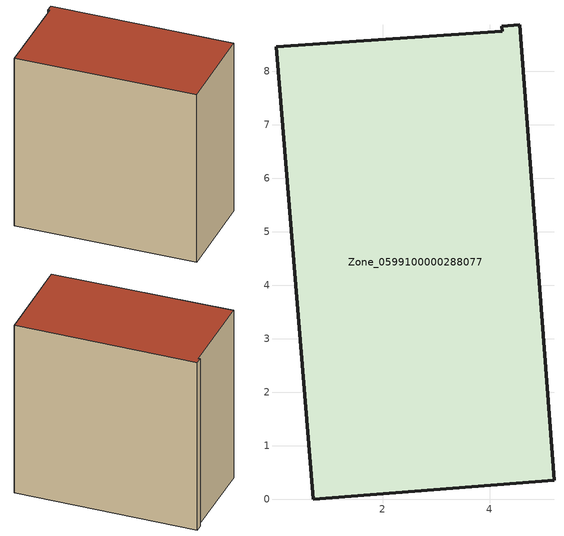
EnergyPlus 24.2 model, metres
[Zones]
Zone_0599100000288077
 floor ground (C_G): 4.23,8.75 4.22,8.84 4.56,8.87 5.2,0.35 0.7,0 0.01,8.46 z0
 wall outside (C_F): 0.7,0 5.2,0.35 4.56,8.87 4.22,8.84 4.23,8.75 0.01,8.46 0.7,0 z0:8.58
 roof outside (C_R): 4.23,8.75 0.01,8.46 0.7,0 5.2,0.35 4.56,8.87 4.22,8.84 z8.58
[BUILDING]
Pand.0599100000288077: North Axis=0; Terrain=City; Loads Convergence Tolerance Value=0.04; Temperature Convergence Tolerance Value=0.4; Solar Distribution=FullExterior; Maximum Number of Warmup Days=25; Minimum Number of Warmup Days=1
[Site:Location]
Rotterdam.The.Hague.AP_ZH_NLD Design_Conditions: Latitude=51.96; Longitude=4.45; Time Zone=1; Elevation=-4.5
[SITE:GROUNDTEMPERATURE:BUILDINGSURFACE]
18, 18, 18, 18, 18, 18, 18, 18, 18, 18, 18, 18
[MATERIAL] Thermal Absorptance=0.9; Solar Absorptance=0.7; Visible Absorptance=0.7
Name | Roughness | Thickness | Conductivity | Density | Specific Heat
G.TI.1946-1964 | MediumSmooth | 0.15 | 1 | 540 | 1210
F.TI.1946-1964 | Rough | 0.3 | 0.857143 | 1920 | 840
R.TI.1946-1964 | MediumRough | 0.2 | 0.277778 | 1500 | 1000
[CONSTRUCTION]
C_G: G.TI.1946-1964
C_F: F.TI.1946-1964
C_R: R.TI.1946-1964
[ZONE]
Zone_0599100000288077: Type=1; Multiplier=1; Ceiling Height=Autocalculate; Volume=Autocalculate; Floor Area=autocalculate; Part of Total Floor Area=Yes
[ZONEINFILTRATION:DESIGNFLOWRATE]
Infil_Zone_0599100000288077: Zone or ZoneList or Space or SpaceList=Zone_0599100000288077; Schedule=AlwaysOn; Design Flow Rate Calculation Method=Flow/Area; Flow Rate per Floor Area=0.003; Constant Term Coefficient=1; Temperature Term Coefficient=0; Velocity Term Coefficient=0; Velocity Squared Term Coefficient=0
[HVACTEMPLATE:ZONE:IDEALLOADSAIRSYSTEM]
Zone_0599100000288077: Maximum Heating Supply Air Temperature=50; Minimum Cooling Supply Air Temperature=13; Maximum Heating Supply Air Humidity Ratio=0.0156; Minimum Cooling Supply Air Humidity Ratio=0.0077; Heating Limit=NoLimit; Cooling Limit=NoLimit; Dehumidification Control Type=ConstantSensibleHeatRatio; Cooling Sensible Heat Ratio=0.7; Dehumidification Setpoint=60; Humidification Control Type=None; Humidification Setpoint=30; Outdoor Air Method=None; Outdoor Air Flow Rate per Person=0.00944; Outdoor Air Flow Rate per Zone Floor Area=0; Outdoor Air Flow Rate per Zone=0; Demand Controlled Ventilation Type=None; Outdoor Air Economizer Type=NoEconomizer; Heat Recovery Type=None; Sensible Heat Recovery Effectiveness=0.7; Latent Heat Recovery Effectiveness=0.65
[ZONECONTROL:THERMOSTAT]
ThermostatControl_Zone_0599100000288077: Zone or ZoneList=Zone_0599100000288077; Control Type Schedule=DualSetpointControlType; Control 1=Thermostat_Zone_0599100000288077; Temperature Difference Between Cutout And Setpoint=0
[THERMOSTATSETPOINT:DUALSETPOINT]
Thermostat_Zone_0599100000288077: Heating Setpoint Temperature Schedule=HeatingSetpoint_Zone_0599100000288077; Cooling Setpoint Temperature Schedule=CoolingSetpoint_Zone_0599100000288077
[SCHEDULE:COMPACT]
HeatingSetpoint_Zone_0599100000288077: Through: 12/31, For: AllDays, Until: 24:00, 21
CoolingSetpoint_Zone_0599100000288077: Through: 12/31, For: AllDays, Until: 24:00, 24
DualSetpointControlType: Through: 12/31, For: AllDays, Until: 24:00, 4
AlwaysOn: Through: 12/31, For: AllDays, Until: 24:00, 1
